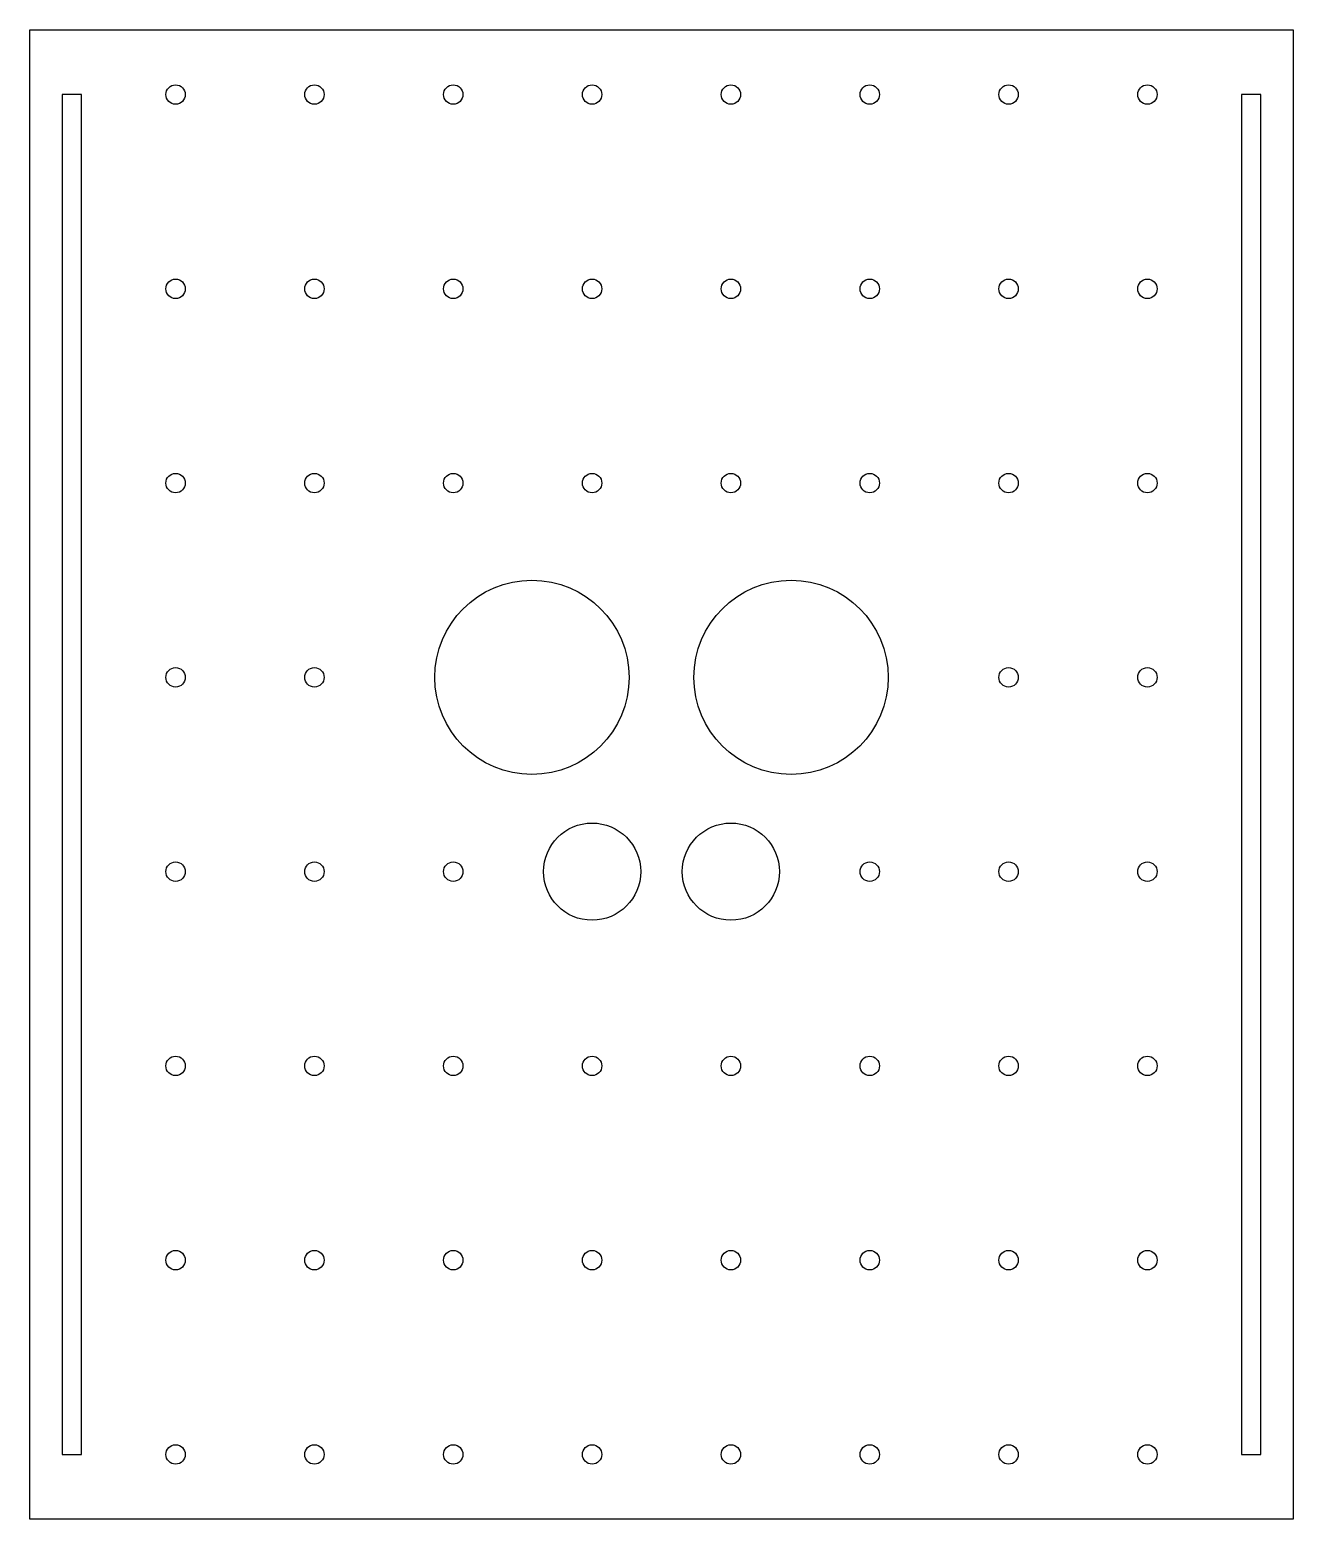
# Model space of a CAD drawing. Header units: millimetres. Extents: x -195 to 0, y 0 to 230.
import ezdxf

# ---------------------------------------------------------------- set-up
doc = ezdxf.new("R2010")
doc.units = ezdxf.units.MM
doc.layers.get('0').update_dxf_attribs({"linetype": 'CONTINUOUS'})

msp = doc.modelspace()

# ---------------------------------------------------------------- linework, layer by layer
for points in [[(-195, 230), (0, 230), (0, 0), (-195, 0)], [(-190, 10), (-187, 10), (-187, 220), (-190, 220)], [(-5, 220), (-8, 220), (-8, 10), (-5, 10)]]:
    msp.add_lwpolyline(points, close=True)
for centre, radius in [((-172.5, 220), 1.5), ((-151.07, 220), 1.5), ((-129.64, 220), 1.5), ((-108.21, 220), 1.5), ((-86.79, 220), 1.5), ((-65.36, 220), 1.5), ((-43.93, 220), 1.5), ((-22.5, 220), 1.5), ((-172.5, 190), 1.5), ((-151.07, 190), 1.5), ((-129.64, 190), 1.5), ((-108.21, 190), 1.5), ((-86.79, 190), 1.5), ((-65.36, 190), 1.5), ((-43.93, 190), 1.5), ((-22.5, 190), 1.5), ((-172.5, 160), 1.5), ((-151.07, 160), 1.5), ((-129.64, 160), 1.5), ((-108.21, 160), 1.5), ((-86.79, 160), 1.5), ((-65.36, 160), 1.5), ((-43.93, 160), 1.5), ((-22.5, 160), 1.5), ((-117.5, 130), 15), ((-77.5, 130), 15), ((-172.5, 130), 1.5), ((-151.07, 130), 1.5), ((-43.93, 130), 1.5), ((-22.5, 130), 1.5), ((-108.21, 100), 7.5), ((-86.79, 100), 7.5), ((-172.5, 100), 1.5), ((-151.07, 100), 1.5), ((-129.64, 100), 1.5), ((-65.36, 100), 1.5), ((-43.93, 100), 1.5), ((-22.5, 100), 1.5), ((-172.5, 70), 1.5), ((-151.07, 70), 1.5), ((-129.64, 70), 1.5), ((-108.21, 70), 1.5), ((-86.79, 70), 1.5), ((-65.36, 70), 1.5), ((-43.93, 70), 1.5), ((-22.5, 70), 1.5), ((-172.5, 40), 1.5), ((-151.07, 40), 1.5), ((-129.64, 40), 1.5), ((-108.21, 40), 1.5), ((-86.79, 40), 1.5), ((-65.36, 40), 1.5), ((-43.93, 40), 1.5), ((-22.5, 40), 1.5), ((-151.07, 10), 1.5), ((-129.64, 10), 1.5), ((-108.21, 10), 1.5), ((-86.79, 10), 1.5), ((-65.36, 10), 1.5), ((-43.93, 10), 1.5), ((-22.5, 10), 1.5), ((-172.5, 10), 1.5)]:
    msp.add_circle(centre, radius)

doc.saveas('drawing.dxf')
